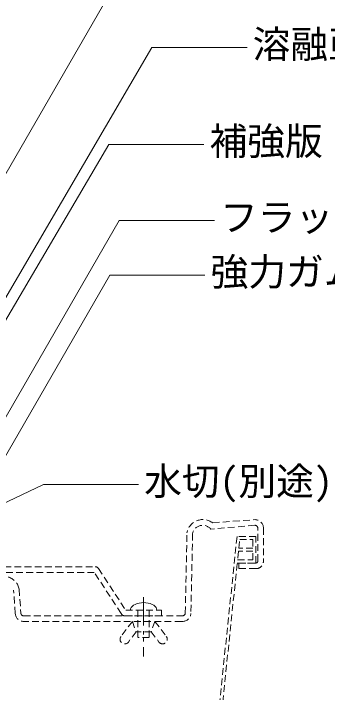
# Model space of a CAD drawing. Units: millimetres, scale not verified. Extents: x -1380 to 1380, y -955 to 955.
# Drawn here: x 293.7 to 460, y -419.6 to -59.6 of the extents above; entities that cross this region are included whole.
import ezdxf
from ezdxf.enums import TextEntityAlignment as Align

# ---------------------------------------------------------------- set-up
doc = ezdxf.new("R2010")
doc.units = ezdxf.units.MM
doc.header["$LTSCALE"] = 3
doc.linetypes.add('DASHED1', pattern=[1.8, 1.2, -0.6])
doc.linetypes.add('DOUBLE_CHAIN1', pattern=[8.8, 5, -1, 0.6, -0.6, 0.6, -1])
doc.layers.add('0-2_MOJI', color=7, linetype='Continuous', lineweight=18)
doc.layers.add('0-4_KANAMONO', color=5, linetype='DASHED1', lineweight=18)
doc.styles.add('ＭＳ ゴシック', font='')
doc.styles.get('ＭＳ ゴシック').set_extended_font_data('MS Gothic')

msp = doc.modelspace()

# ---------------------------------------------------------------- linework, layer by layer
at = {"layer": '0-2_MOJI'}
for points in [[(240.669, -229.01), (348.603, -42.063), (373.822, -42.063)], [(417.406, -77.558), (366.968, -77.558), (233.477, -305.724)], [(394.554, -128.985), (344.115, -128.985), (269.615, -255.835)], [(400.124, -169.4), (349.686, -169.4), (281.699, -287.157)], [(395.111, -198.285), (344.673, -198.285), (276.686, -316.041)], [(359.882, -309.339), (309.444, -309.339), (241.458, -341.699)]]:
    msp.add_lwpolyline(points, dxfattribs=at)
at = {"layer": '0-4_KANAMONO'}
for p, q in [((421.615, -330.978), (398.192, -332.978)), ((399.168, -329.672), (421.653, -327.977)), ((423.115, -349.979), (423.115, -332.479)), ((426.115, -332.479), (426.115, -349.979)), ((384.682, -377.56), (385.585, -334.902)), ((388.559, -335.383), (387.673, -377.799)), ((240.115, -352.978), (336.96, -352.978)), ((294.558, -377.799), (293.675, -365.44)), ((296.639, -364.832), (297.55, -377.586)), ((367.12, -372.914), (366.121, -372.515)), ((359.621, -375.978), (359.621, -390.478)), ((365.621, -375.978), (365.621, -390.478)), ((356.621, -381.978), (350.605, -389.928)), ((368.621, -381.978), (374.636, -389.928)), ((366.621, -387.478), (358.621, -387.478)), ((365.621, -390.478), (359.621, -390.478))]:
    msp.add_line(p, q, dxfattribs=at)
at = {"layer": '0-4_KANAMONO', "linetype": 'DOUBLE_CHAIN1'}
msp.add_line((362.621, -369.161), (362.621, -400.557), dxfattribs=at)
at = {"layer": '0-4_KANAMONO'}
for points in [[(260.115, -380.979), (270.459, -380.979), (281.1, -456.978), (401.124, -456.978), (412.254, -350.978), (422.115, -350.978), (422.115, -336.978), (412.115, -336.978), (400.985, -442.978), (396.124, -442.978), (396.124, -455.379), (286.115, -455.379), (286.115, -442.978), (280.755, -442.978), (270.115, -366.979), (260.115, -366.979)], [(420.515, -338.578), (420.515, -343.178), (413.073, -343.178), (413.556, -338.578)], [(420.515, -349.378), (420.515, -344.779), (412.905, -344.779), (412.422, -349.378)]]:
    msp.add_lwpolyline(points, close=True, dxfattribs=at)
for points in [[(422.115, -353.978), (413.115, -353.978), (413.115, -350.978), (422.115, -350.979)], [(350.817, -377.978), (350.709, -377.763), (336.417, -355.978), (240.115, -355.978)], [(338.693, -353.978), (353.126, -375.978), (372.115, -375.978), (372.115, -378.978), (352.549, -378.978)], [(366.121, -372.515), (365.015, -372.22), (363.836, -372.039), (362.621, -371.979), (361.405, -372.039), (360.227, -372.22), (359.121, -372.515), (358.121, -372.914), (357.258, -373.407), (356.559, -373.979), (356.043, -374.61), (355.727, -375.284), (355.621, -375.978)], [(369.621, -375.978), (369.514, -375.284), (369.199, -374.61), (368.683, -373.979), (367.983, -373.407), (367.12, -372.914)], [(299.046, -378.978), (382.684, -378.978), (383.184, -378.978)], [(383.184, -381.978), (382.684, -381.978), (299.046, -381.978)], [(356.621, -381.978), (358.621, -387.478), (354.523, -392.893)], [(368.621, -381.978), (366.621, -387.478), (370.718, -392.893)]]:
    msp.add_lwpolyline(points, dxfattribs=at)
for centre, radius, start, end in [((394.001, -336.504), 8.566, 52.89719, 169.2257), ((393.949, -336.479), 5.5, 39.52193, 168.51243), ((421.615, -332.478), 1.5, 359.99382, 89.98746), ((421.632, -332.46), 4.483, 359.75969, 89.73357), ((422.115, -349.979), 4, 269.99724, 0.00276), ((422.115, -349.979), 1, 269.99432, 0.0137), ((336.96, -354.979), 2, 30.01109, 89.99899), ((288.169, -366.565), 8.645, 11.56328, 127.04124), ((299.046, -377.478), 4.5, 184.08631, 269.99934), ((299.046, -377.478), 1.5, 184.09303, 270.00286), ((352.549, -376.978), 2.001, 210.01287, 269.99572), ((383.185, -377.48), 1.499, 269.97218, 356.91276), ((383.187, -377.482), 4.497, 269.96214, 355.95221), ((352.564, -391.411), 2.46, 142.88313, 322.88313), ((372.677, -391.411), 2.46, 217.11686, 37.11687)]:
    msp.add_arc(centre, radius, start, end, dxfattribs=at)

# ---------------------------------------------------------------- texts
at = {"layer": '0-2_MOJI', "style": 'ＭＳ ゴシック'}
for s, p in [('溶融亜鉛メッキ鋼板(t=1.0)', (420.406, -87.558)), ('補強版：溶融亜鉛メッキ鋼板(t=1.6)', (397.554, -138.985)), ('フラットバー', (403.124, -179.4)), ('強力ガムシール', (398.111, -208.285)), ('水切(別途)', (362.882, -319.339))]:
    msp.add_text(s, height=14.66, dxfattribs=at).set_placement(p, align=Align.BOTTOM_LEFT)

doc.saveas('drawing.dxf')
